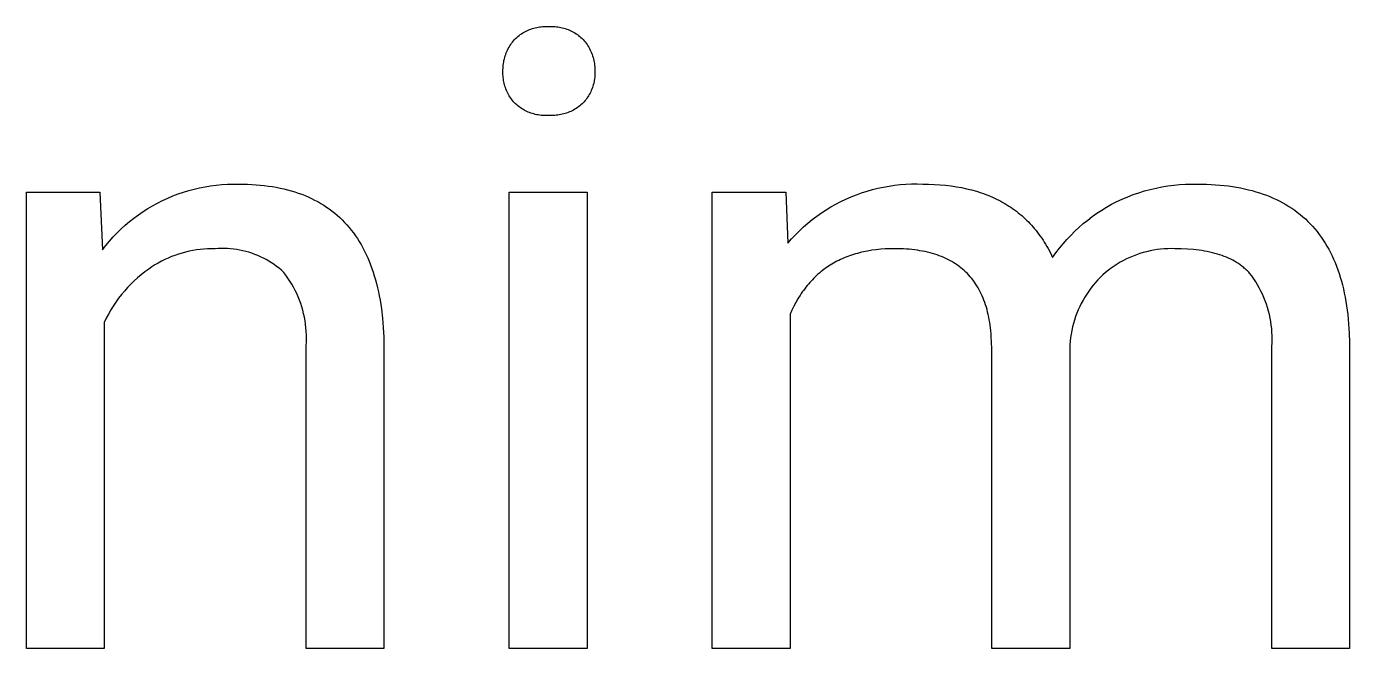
# Model space of a CAD drawing. Header units: millimetres. Extents: x -1656 to 3995, y -637 to 3312.
# Drawn here: x 3656.8 to 3744.1, y -136.2 to -95.2 of the extents above; entities that cross this region are included whole.
import ezdxf

# ---------------------------------------------------------------- set-up
doc = ezdxf.new("R2010")
doc.units = ezdxf.units.MM
doc.header["$MEASUREMENT"] = 0
doc.layers.add('Domyślny', color=7, linetype='Continuous', true_color=0x000000)

msp = doc.modelspace()

# ---------------------------------------------------------------- linework, layer by layer
at = {"layer": 'Domyślny'}
for p, q in [((3689.02, -96.037), (3689.091, -95.967)), ((3689.091, -95.967), (3689.164, -95.899)), ((3689.164, -95.899), (3689.24, -95.834)), ((3689.24, -95.834), (3689.318, -95.772)), ((3689.318, -95.772), (3689.398, -95.712)), ((3689.398, -95.712), (3689.48, -95.655)), ((3689.48, -95.655), (3689.563, -95.601)), ((3689.563, -95.601), (3689.649, -95.55)), ((3689.649, -95.55), (3689.737, -95.502)), ((3689.737, -95.502), (3689.826, -95.457)), ((3689.826, -95.457), (3689.916, -95.415)), ((3689.916, -95.415), (3690.008, -95.377)), ((3690.008, -95.377), (3690.102, -95.341)), ((3690.102, -95.341), (3690.196, -95.309)), ((3690.196, -95.309), (3690.291, -95.28)), ((3690.291, -95.28), (3690.388, -95.255)), ((3690.388, -95.255), (3690.485, -95.233)), ((3690.485, -95.233), (3690.583, -95.214)), ((3690.583, -95.214), (3690.682, -95.199)), ((3690.682, -95.199), (3690.781, -95.187)), ((3690.781, -95.187), (3690.88, -95.178)), ((3690.88, -95.178), (3690.98, -95.173)), ((3690.98, -95.173), (3691.08, -95.172)), ((3691.08, -95.172), (3691.179, -95.174)), ((3691.179, -95.174), (3691.279, -95.179)), ((3691.279, -95.179), (3691.379, -95.174)), ((3691.379, -95.174), (3691.479, -95.172)), ((3691.479, -95.172), (3691.579, -95.174)), ((3691.579, -95.174), (3691.68, -95.179)), ((3691.68, -95.179), (3691.779, -95.188)), ((3691.779, -95.188), (3691.879, -95.199)), ((3691.879, -95.199), (3691.978, -95.215)), ((3691.978, -95.215), (3692.076, -95.234)), ((3692.076, -95.234), (3692.174, -95.256)), ((3692.174, -95.256), (3692.271, -95.281)), ((3692.271, -95.281), (3692.367, -95.31)), ((3692.367, -95.31), (3692.462, -95.342)), ((3692.462, -95.342), (3692.555, -95.378)), ((3692.555, -95.378), (3692.648, -95.416)), ((3692.648, -95.416), (3692.739, -95.458)), ((3692.739, -95.458), (3692.829, -95.503)), ((3692.829, -95.503), (3692.917, -95.551)), ((3692.917, -95.551), (3693.003, -95.602)), ((3693.003, -95.602), (3693.087, -95.656)), ((3693.087, -95.656), (3693.17, -95.713)), ((3693.17, -95.713), (3693.25, -95.772)), ((3693.25, -95.772), (3693.329, -95.835)), ((3693.329, -95.835), (3693.405, -95.9)), ((3693.405, -95.9), (3693.479, -95.967)), ((3693.479, -95.967), (3693.55, -96.037)), ((3688.477, -96.919), (3688.517, -96.823)), ((3688.517, -96.823), (3688.561, -96.729)), ((3688.561, -96.729), (3688.608, -96.636)), ((3688.608, -96.636), (3688.658, -96.544)), ((3688.658, -96.544), (3688.711, -96.455)), ((3688.711, -96.455), (3688.767, -96.367)), ((3688.767, -96.367), (3688.826, -96.282)), ((3688.826, -96.282), (3688.888, -96.198)), ((3688.888, -96.198), (3688.953, -96.116)), ((3688.953, -96.116), (3689.02, -96.037)), ((3693.55, -96.037), (3693.619, -96.116)), ((3693.619, -96.116), (3693.685, -96.197)), ((3693.685, -96.197), (3693.747, -96.28)), ((3693.747, -96.28), (3693.807, -96.366)), ((3693.807, -96.366), (3693.864, -96.453)), ((3693.864, -96.453), (3693.918, -96.543)), ((3693.918, -96.543), (3693.969, -96.634)), ((3693.969, -96.634), (3694.017, -96.727)), ((3694.017, -96.727), (3694.061, -96.821)), ((3694.061, -96.821), (3694.102, -96.917)), ((3688.266, -97.828), (3688.275, -97.724)), ((3688.275, -97.724), (3688.288, -97.621)), ((3688.288, -97.621), (3688.305, -97.518)), ((3688.305, -97.518), (3688.325, -97.416)), ((3688.325, -97.416), (3688.348, -97.315)), ((3688.348, -97.315), (3688.375, -97.214)), ((3688.375, -97.214), (3688.406, -97.115)), ((3688.406, -97.115), (3688.44, -97.016)), ((3688.44, -97.016), (3688.477, -96.919)), ((3694.102, -96.917), (3694.14, -97.014)), ((3694.14, -97.014), (3694.174, -97.113)), ((3694.174, -97.113), (3694.205, -97.212)), ((3694.205, -97.212), (3694.233, -97.313)), ((3694.233, -97.313), (3694.257, -97.415)), ((3694.257, -97.415), (3694.277, -97.517)), ((3694.277, -97.517), (3694.294, -97.62)), ((3694.294, -97.62), (3694.307, -97.723)), ((3694.307, -97.723), (3694.317, -97.827)), ((3688.257, -98.036), (3688.26, -97.932)), ((3688.258, -98.14), (3688.257, -98.036)), ((3688.257, -98.238), (3688.258, -98.14)), ((3688.258, -98.337), (3688.257, -98.238)), ((3688.263, -98.435), (3688.258, -98.337)), ((3688.26, -97.932), (3688.266, -97.828)), ((3688.272, -98.533), (3688.263, -98.435)), ((3688.283, -98.631), (3688.272, -98.533)), ((3688.298, -98.728), (3688.283, -98.631)), ((3694.299, -98.632), (3694.284, -98.73)), ((3694.311, -98.534), (3694.299, -98.632)), ((3694.319, -98.436), (3694.311, -98.534)), ((3694.317, -97.827), (3694.323, -97.931)), ((3694.325, -98.337), (3694.319, -98.436)), ((3694.323, -97.931), (3694.326, -98.036)), ((3694.326, -98.036), (3694.325, -98.14)), ((3694.325, -98.14), (3694.326, -98.239)), ((3694.326, -98.239), (3694.325, -98.337)), ((3688.316, -98.825), (3688.298, -98.728)), ((3688.338, -98.921), (3688.316, -98.825)), ((3688.362, -99.017), (3688.338, -98.921)), ((3688.39, -99.111), (3688.362, -99.017)), ((3688.421, -99.205), (3688.39, -99.111)), ((3688.455, -99.297), (3688.421, -99.205)), ((3688.492, -99.388), (3688.455, -99.297)), ((3688.532, -99.478), (3688.492, -99.388)), ((3688.575, -99.567), (3688.532, -99.478)), ((3694.046, -99.48), (3694.002, -99.569)), ((3694.087, -99.39), (3694.046, -99.48)), ((3694.124, -99.299), (3694.087, -99.39)), ((3694.159, -99.207), (3694.124, -99.299)), ((3694.19, -99.113), (3694.159, -99.207)), ((3694.218, -99.019), (3694.19, -99.113)), ((3694.243, -98.923), (3694.218, -99.019)), ((3694.265, -98.827), (3694.243, -98.923)), ((3694.284, -98.73), (3694.265, -98.827)), ((3688.621, -99.654), (3688.575, -99.567)), ((3688.67, -99.739), (3688.621, -99.654)), ((3688.721, -99.823), (3688.67, -99.739)), ((3688.776, -99.905), (3688.721, -99.823)), ((3688.833, -99.985), (3688.776, -99.905)), ((3688.893, -100.063), (3688.833, -99.985)), ((3688.955, -100.14), (3688.893, -100.063)), ((3689.02, -100.214), (3688.955, -100.14)), ((3689.092, -100.282), (3689.02, -100.214)), ((3689.166, -100.348), (3689.092, -100.282)), ((3689.243, -100.411), (3689.166, -100.348)), ((3693.403, -100.348), (3693.326, -100.411)), ((3693.478, -100.282), (3693.403, -100.348)), ((3693.55, -100.214), (3693.478, -100.282)), ((3693.616, -100.14), (3693.55, -100.214)), ((3693.68, -100.064), (3693.616, -100.14)), ((3693.74, -99.986), (3693.68, -100.064)), ((3693.798, -99.907), (3693.74, -99.986)), ((3693.853, -99.825), (3693.798, -99.907)), ((3693.906, -99.741), (3693.853, -99.825)), ((3693.956, -99.656), (3693.906, -99.741)), ((3694.002, -99.569), (3693.956, -99.656)), ((3689.321, -100.472), (3689.243, -100.411)), ((3689.402, -100.53), (3689.321, -100.472)), ((3689.484, -100.585), (3689.402, -100.53)), ((3689.568, -100.637), (3689.484, -100.585)), ((3689.655, -100.686), (3689.568, -100.637)), ((3689.742, -100.733), (3689.655, -100.686)), ((3689.831, -100.776), (3689.742, -100.733)), ((3689.922, -100.817), (3689.831, -100.776)), ((3690.014, -100.854), (3689.922, -100.817)), ((3690.107, -100.888), (3690.014, -100.854)), ((3690.201, -100.919), (3690.107, -100.888)), ((3690.296, -100.947), (3690.201, -100.919)), ((3690.393, -100.972), (3690.296, -100.947)), ((3690.489, -100.993), (3690.393, -100.972)), ((3690.587, -101.011), (3690.489, -100.993)), ((3690.685, -101.025), (3690.587, -101.011)), ((3690.784, -101.037), (3690.685, -101.025)), ((3690.883, -101.044), (3690.784, -101.037)), ((3690.982, -101.049), (3690.883, -101.044)), ((3691.081, -101.05), (3690.982, -101.049)), ((3691.18, -101.048), (3691.081, -101.05)), ((3691.279, -101.042), (3691.18, -101.048)), ((3691.379, -101.048), (3691.279, -101.042)), ((3691.478, -101.05), (3691.379, -101.048)), ((3691.578, -101.048), (3691.478, -101.05)), ((3691.677, -101.044), (3691.578, -101.048)), ((3691.777, -101.036), (3691.677, -101.044)), ((3691.876, -101.024), (3691.777, -101.036)), ((3691.974, -101.01), (3691.876, -101.024)), ((3692.072, -100.992), (3691.974, -101.01)), ((3692.169, -100.97), (3692.072, -100.992)), ((3692.266, -100.946), (3692.169, -100.97)), ((3692.362, -100.918), (3692.266, -100.946)), ((3692.456, -100.887), (3692.362, -100.918)), ((3692.55, -100.853), (3692.456, -100.887)), ((3692.642, -100.816), (3692.55, -100.853)), ((3692.733, -100.775), (3692.642, -100.816)), ((3692.823, -100.732), (3692.733, -100.775)), ((3692.911, -100.686), (3692.823, -100.732)), ((3692.998, -100.636), (3692.911, -100.686)), ((3693.083, -100.584), (3692.998, -100.636)), ((3693.166, -100.529), (3693.083, -100.584)), ((3693.247, -100.471), (3693.166, -100.529)), ((3693.326, -100.411), (3693.247, -100.471)), ((3669.335, -105.637), (3669.703, -105.602)), ((3669.703, -105.602), (3670.072, -105.58)), ((3670.072, -105.58), (3670.442, -105.57)), ((3670.442, -105.57), (3670.811, -105.573)), ((3670.811, -105.573), (3671.106, -105.575)), ((3671.106, -105.575), (3671.396, -105.583)), ((3671.396, -105.583), (3671.682, -105.596)), ((3671.682, -105.596), (3671.963, -105.615)), ((3671.963, -105.615), (3672.239, -105.638)), ((3714.098, -105.651), (3714.468, -105.61)), ((3714.468, -105.61), (3714.84, -105.582)), ((3714.84, -105.582), (3715.212, -105.566)), ((3715.212, -105.566), (3715.584, -105.563)), ((3715.584, -105.563), (3715.957, -105.573)), ((3715.957, -105.573), (3716.346, -105.577)), ((3716.346, -105.577), (3716.727, -105.592)), ((3716.727, -105.592), (3717.101, -105.615)), ((3717.101, -105.615), (3717.467, -105.648)), ((3732.515, -105.64), (3732.906, -105.603)), ((3732.906, -105.603), (3733.297, -105.58)), ((3733.297, -105.58), (3733.69, -105.569)), ((3733.69, -105.569), (3734.082, -105.573)), ((3734.082, -105.573), (3734.689, -105.583)), ((3734.689, -105.583), (3734.986, -105.596)), ((3734.986, -105.596), (3735.278, -105.614)), ((3735.278, -105.614), (3735.565, -105.637)), ((3656.816, -136.219), (3656.816, -106.106)), ((3656.816, -106.106), (3661.667, -106.106)), ((3661.667, -106.106), (3661.834, -109.911)), ((3665.798, -106.656), (3666.134, -106.501)), ((3666.134, -106.501), (3666.474, -106.357)), ((3666.474, -106.357), (3666.82, -106.225)), ((3666.82, -106.225), (3667.169, -106.105)), ((3667.169, -106.105), (3667.523, -105.996)), ((3667.523, -105.996), (3667.88, -105.9)), ((3667.88, -105.9), (3668.24, -105.816)), ((3668.24, -105.816), (3668.603, -105.744)), ((3668.603, -105.744), (3668.968, -105.684)), ((3668.968, -105.684), (3669.335, -105.637)), ((3672.239, -105.638), (3672.511, -105.667)), ((3672.511, -105.667), (3672.778, -105.701)), ((3672.778, -105.701), (3673.041, -105.741)), ((3673.041, -105.741), (3673.299, -105.785)), ((3673.299, -105.785), (3673.552, -105.835)), ((3673.552, -105.835), (3673.801, -105.891)), ((3673.801, -105.891), (3674.045, -105.951)), ((3674.045, -105.951), (3674.284, -106.017)), ((3674.284, -106.017), (3674.519, -106.088)), ((3674.519, -106.088), (3674.75, -106.164)), ((3674.75, -106.164), (3674.976, -106.245)), ((3674.976, -106.245), (3675.197, -106.332)), ((3675.197, -106.332), (3675.413, -106.424)), ((3675.413, -106.424), (3675.625, -106.521)), ((3688.675, -136.219), (3688.675, -106.106)), ((3688.675, -106.106), (3693.804, -106.106)), ((3693.804, -106.106), (3693.804, -136.219)), ((3702.07, -136.219), (3702.07, -106.106)), ((3702.07, -106.106), (3706.921, -106.106)), ((3706.921, -106.106), (3707.058, -109.466)), ((3710.887, -106.566), (3711.228, -106.417)), ((3711.228, -106.417), (3711.574, -106.279)), ((3711.574, -106.279), (3711.925, -106.153)), ((3711.925, -106.153), (3712.279, -106.039)), ((3712.279, -106.039), (3712.637, -105.937)), ((3712.637, -105.937), (3712.999, -105.847)), ((3712.999, -105.847), (3713.363, -105.769)), ((3713.363, -105.769), (3713.73, -105.704)), ((3713.73, -105.704), (3714.098, -105.651)), ((3717.467, -105.648), (3717.825, -105.691)), ((3717.825, -105.691), (3718.175, -105.743)), ((3718.175, -105.743), (3718.517, -105.804)), ((3718.517, -105.804), (3718.851, -105.875)), ((3718.851, -105.875), (3719.178, -105.955)), ((3719.178, -105.955), (3719.496, -106.045)), ((3719.496, -106.045), (3719.807, -106.144)), ((3719.807, -106.144), (3719.96, -106.198)), ((3719.96, -106.198), (3720.11, -106.253)), ((3720.11, -106.253), (3720.259, -106.311)), ((3720.259, -106.311), (3720.405, -106.371)), ((3720.405, -106.371), (3720.55, -106.434)), ((3720.55, -106.434), (3720.693, -106.499)), ((3720.693, -106.499), (3720.833, -106.566)), ((3729.12, -106.563), (3729.481, -106.41)), ((3729.481, -106.41), (3729.848, -106.268)), ((3729.848, -106.268), (3730.218, -106.14)), ((3730.218, -106.14), (3730.593, -106.024)), ((3730.593, -106.024), (3730.972, -105.921)), ((3730.972, -105.921), (3731.354, -105.831)), ((3731.354, -105.831), (3731.739, -105.754)), ((3731.739, -105.754), (3732.126, -105.691)), ((3732.126, -105.691), (3732.515, -105.64)), ((3735.565, -105.637), (3735.847, -105.665)), ((3735.847, -105.665), (3736.125, -105.698)), ((3736.125, -105.698), (3736.398, -105.736)), ((3736.398, -105.736), (3736.666, -105.78)), ((3736.666, -105.78), (3736.929, -105.829)), ((3736.929, -105.829), (3737.188, -105.882)), ((3737.188, -105.882), (3737.442, -105.941)), ((3737.442, -105.941), (3737.691, -106.005)), ((3737.691, -106.005), (3737.935, -106.074)), ((3737.935, -106.074), (3738.175, -106.149)), ((3738.175, -106.149), (3738.41, -106.228)), ((3738.41, -106.228), (3738.64, -106.312)), ((3738.64, -106.312), (3738.866, -106.402)), ((3738.866, -106.402), (3739.086, -106.497)), ((3739.086, -106.497), (3739.302, -106.597)), ((3664.514, -107.388), (3664.825, -107.189)), ((3664.825, -107.189), (3665.143, -107.001)), ((3665.143, -107.001), (3665.468, -106.823)), ((3665.468, -106.823), (3665.798, -106.656)), ((3675.625, -106.521), (3675.833, -106.624)), ((3675.833, -106.624), (3676.035, -106.732)), ((3676.035, -106.732), (3676.233, -106.845)), ((3676.233, -106.845), (3676.427, -106.963)), ((3676.427, -106.963), (3676.616, -107.086)), ((3676.616, -107.086), (3676.8, -107.215)), ((3676.8, -107.215), (3676.98, -107.349)), ((3676.98, -107.349), (3677.155, -107.488)), ((3709.267, -107.48), (3709.578, -107.275)), ((3709.578, -107.275), (3709.896, -107.082)), ((3709.896, -107.082), (3710.221, -106.899)), ((3710.221, -106.899), (3710.551, -106.727)), ((3710.551, -106.727), (3710.887, -106.566)), ((3720.833, -106.566), (3720.972, -106.636)), ((3720.972, -106.636), (3721.109, -106.708)), ((3721.109, -106.708), (3721.244, -106.782)), ((3721.244, -106.782), (3721.377, -106.859)), ((3721.377, -106.859), (3721.507, -106.938)), ((3721.507, -106.938), (3721.636, -107.02)), ((3721.636, -107.02), (3721.763, -107.104)), ((3721.763, -107.104), (3721.888, -107.19)), ((3721.888, -107.19), (3722.011, -107.278)), ((3722.011, -107.278), (3722.132, -107.369)), ((3722.132, -107.369), (3722.252, -107.463)), ((3727.45, -107.499), (3727.765, -107.291)), ((3727.765, -107.291), (3728.087, -107.094)), ((3728.087, -107.094), (3728.415, -106.907)), ((3728.415, -106.907), (3728.765, -106.729)), ((3728.765, -106.729), (3729.12, -106.563)), ((3739.302, -106.597), (3739.514, -106.701)), ((3739.514, -106.701), (3739.72, -106.812)), ((3739.72, -106.812), (3739.922, -106.927)), ((3739.922, -106.927), (3740.119, -107.047)), ((3740.119, -107.047), (3740.311, -107.172)), ((3740.311, -107.172), (3740.499, -107.303)), ((3740.499, -107.303), (3740.682, -107.439)), ((3663.34, -108.287), (3663.622, -108.048)), ((3663.622, -108.048), (3663.912, -107.818)), ((3663.912, -107.818), (3664.209, -107.598)), ((3664.209, -107.598), (3664.514, -107.388)), ((3677.155, -107.488), (3677.326, -107.633)), ((3677.326, -107.633), (3677.492, -107.783)), ((3677.492, -107.783), (3677.653, -107.938)), ((3677.653, -107.938), (3677.81, -108.098)), ((3677.81, -108.098), (3677.962, -108.264)), ((3708.096, -108.398), (3708.377, -108.154)), ((3708.377, -108.154), (3708.666, -107.919)), ((3708.666, -107.919), (3708.963, -107.695)), ((3708.963, -107.695), (3709.267, -107.48)), ((3722.252, -107.463), (3722.369, -107.558)), ((3722.369, -107.558), (3722.484, -107.656)), ((3722.484, -107.656), (3722.597, -107.757)), ((3722.597, -107.757), (3722.708, -107.86)), ((3722.708, -107.86), (3722.818, -107.965)), ((3722.818, -107.965), (3722.925, -108.072)), ((3722.925, -108.072), (3723.03, -108.182)), ((3723.03, -108.182), (3723.134, -108.294)), ((3726.263, -108.431), (3726.548, -108.184)), ((3726.548, -108.184), (3726.841, -107.945)), ((3726.841, -107.945), (3727.142, -107.717)), ((3727.142, -107.717), (3727.45, -107.499)), ((3740.682, -107.439), (3740.86, -107.579)), ((3740.86, -107.579), (3741.033, -107.725)), ((3741.033, -107.725), (3741.202, -107.876)), ((3741.202, -107.876), (3741.366, -108.033)), ((3741.366, -108.033), (3741.525, -108.194)), ((3741.525, -108.194), (3741.68, -108.36)), ((3662.299, -109.336), (3662.546, -109.061)), ((3662.546, -109.061), (3662.802, -108.794)), ((3662.802, -108.794), (3663.067, -108.536)), ((3663.067, -108.536), (3663.34, -108.287)), ((3677.962, -108.264), (3678.109, -108.434)), ((3678.109, -108.434), (3678.252, -108.61)), ((3678.252, -108.61), (3678.391, -108.792)), ((3678.391, -108.792), (3678.524, -108.978)), ((3678.524, -108.978), (3678.653, -109.17)), ((3707.304, -109.186), (3707.559, -108.915)), ((3707.559, -108.915), (3707.823, -108.652)), ((3707.823, -108.652), (3708.096, -108.398)), ((3723.134, -108.294), (3723.235, -108.409)), ((3723.235, -108.409), (3723.335, -108.526)), ((3723.335, -108.526), (3723.432, -108.645)), ((3723.432, -108.645), (3723.528, -108.767)), ((3723.528, -108.767), (3723.622, -108.891)), ((3723.622, -108.891), (3723.713, -109.017)), ((3723.713, -109.017), (3723.803, -109.146)), ((3725.461, -109.23), (3725.719, -108.955)), ((3725.719, -108.955), (3725.987, -108.689)), ((3725.987, -108.689), (3726.263, -108.431)), ((3741.68, -108.36), (3741.829, -108.532)), ((3741.829, -108.532), (3741.974, -108.708)), ((3741.974, -108.708), (3742.114, -108.89)), ((3742.114, -108.89), (3742.25, -109.077)), ((3742.25, -109.077), (3742.381, -109.269)), ((3661.834, -109.911), (3662.062, -109.62)), ((3662.062, -109.62), (3662.299, -109.336)), ((3667.798, -109.954), (3667.557, -110.002)), ((3668.04, -109.915), (3667.798, -109.954)), ((3668.283, -109.883), (3668.04, -109.915)), ((3668.527, -109.859), (3668.283, -109.883)), ((3668.772, -109.843), (3668.527, -109.859)), ((3669.017, -109.836), (3668.772, -109.843)), ((3669.262, -109.836), (3669.017, -109.836)), ((3669.467, -109.823), (3669.262, -109.836)), ((3669.673, -109.816), (3669.467, -109.823)), ((3669.878, -109.816), (3669.673, -109.816)), ((3670.084, -109.824), (3669.878, -109.816)), ((3670.289, -109.839), (3670.084, -109.824)), ((3670.493, -109.861), (3670.289, -109.839)), ((3670.696, -109.89), (3670.493, -109.861)), ((3670.899, -109.926), (3670.696, -109.89)), ((3671.1, -109.969), (3670.899, -109.926)), ((3671.299, -110.019), (3671.1, -109.969)), ((3678.653, -109.17), (3678.778, -109.367)), ((3678.778, -109.367), (3678.898, -109.57)), ((3678.898, -109.57), (3679.013, -109.777)), ((3679.013, -109.777), (3679.124, -109.99)), ((3679.124, -109.99), (3679.23, -110.208)), ((3707.058, -109.466), (3707.304, -109.186)), ((3712.32, -109.989), (3712.046, -110.044)), ((3712.601, -109.942), (3712.32, -109.989)), ((3712.889, -109.904), (3712.601, -109.942)), ((3713.182, -109.875), (3712.889, -109.904)), ((3713.482, -109.853), (3713.182, -109.875)), ((3713.787, -109.841), (3713.482, -109.853)), ((3714.099, -109.836), (3713.787, -109.841)), ((3714.493, -109.843), (3714.099, -109.836)), ((3714.686, -109.851), (3714.493, -109.843)), ((3714.875, -109.862), (3714.686, -109.851)), ((3715.061, -109.877), (3714.875, -109.862)), ((3715.244, -109.894), (3715.061, -109.877)), ((3715.424, -109.915), (3715.244, -109.894)), ((3715.6, -109.939), (3715.424, -109.915)), ((3715.774, -109.967), (3715.6, -109.939)), ((3715.944, -109.997), (3715.774, -109.967)), ((3716.112, -110.031), (3715.944, -109.997)), ((3723.803, -109.146), (3723.891, -109.277)), ((3723.891, -109.277), (3723.976, -109.411)), ((3723.976, -109.411), (3724.06, -109.546)), ((3724.06, -109.546), (3724.142, -109.685)), ((3724.142, -109.685), (3724.222, -109.825)), ((3724.222, -109.825), (3724.376, -110.113)), ((3724.742, -110.104), (3724.972, -109.805)), ((3724.972, -109.805), (3725.211, -109.513)), ((3725.211, -109.513), (3725.461, -109.23)), ((3730.954, -109.98), (3730.725, -110.032)), ((3731.184, -109.935), (3730.954, -109.98)), ((3731.416, -109.898), (3731.184, -109.935)), ((3731.649, -109.87), (3731.416, -109.898)), ((3731.883, -109.849), (3731.649, -109.87)), ((3732.118, -109.837), (3731.883, -109.849)), ((3732.352, -109.833), (3732.118, -109.837)), ((3732.587, -109.836), (3732.352, -109.833)), ((3733.013, -109.843), (3732.587, -109.836)), ((3733.422, -109.862), (3733.013, -109.843)), ((3733.816, -109.893), (3733.422, -109.862)), ((3734.007, -109.913), (3733.816, -109.893)), ((3734.195, -109.937), (3734.007, -109.913)), ((3734.378, -109.963), (3734.195, -109.937)), ((3734.558, -109.993), (3734.378, -109.963)), ((3734.733, -110.026), (3734.558, -109.993)), ((3742.381, -109.269), (3742.507, -109.466)), ((3742.507, -109.466), (3742.628, -109.668)), ((3742.628, -109.668), (3742.744, -109.876)), ((3742.744, -109.876), (3742.856, -110.088)), ((3665.502, -110.784), (3665.29, -110.908)), ((3665.717, -110.668), (3665.502, -110.784)), ((3665.937, -110.558), (3665.717, -110.668)), ((3666.16, -110.456), (3665.937, -110.558)), ((3666.386, -110.361), (3666.16, -110.456)), ((3666.615, -110.274), (3666.386, -110.361)), ((3666.847, -110.194), (3666.615, -110.274)), ((3667.082, -110.122), (3666.847, -110.194)), ((3667.318, -110.058), (3667.082, -110.122)), ((3667.557, -110.002), (3667.318, -110.058)), ((3671.497, -110.075), (3671.299, -110.019)), ((3671.692, -110.139), (3671.497, -110.075)), ((3671.885, -110.21), (3671.692, -110.139)), ((3672.075, -110.287), (3671.885, -110.21)), ((3672.263, -110.37), (3672.075, -110.287)), ((3672.448, -110.46), (3672.263, -110.37)), ((3672.629, -110.557), (3672.448, -110.46)), ((3672.807, -110.66), (3672.629, -110.557)), ((3672.982, -110.769), (3672.807, -110.66)), ((3673.152, -110.883), (3672.982, -110.769)), ((3679.23, -110.208), (3679.332, -110.432)), ((3679.332, -110.432), (3679.429, -110.66)), ((3679.429, -110.66), (3679.521, -110.894)), ((3709.962, -110.852), (3709.853, -110.918)), ((3710.072, -110.787), (3709.962, -110.852)), ((3710.184, -110.725), (3710.072, -110.787)), ((3710.297, -110.665), (3710.184, -110.725)), ((3710.412, -110.606), (3710.297, -110.665)), ((3710.528, -110.551), (3710.412, -110.606)), ((3710.646, -110.497), (3710.528, -110.551)), ((3710.766, -110.445), (3710.646, -110.497)), ((3710.887, -110.395), (3710.766, -110.445)), ((3711.009, -110.348), (3710.887, -110.395)), ((3711.133, -110.302), (3711.009, -110.348)), ((3711.259, -110.259), (3711.133, -110.302)), ((3711.386, -110.218), (3711.259, -110.259)), ((3711.515, -110.179), (3711.386, -110.218)), ((3711.645, -110.142), (3711.515, -110.179)), ((3711.777, -110.107), (3711.645, -110.142)), ((3711.911, -110.074), (3711.777, -110.107)), ((3712.046, -110.044), (3711.911, -110.074)), ((3716.276, -110.068), (3716.112, -110.031)), ((3716.437, -110.108), (3716.276, -110.068)), ((3716.595, -110.152), (3716.437, -110.108)), ((3716.75, -110.198), (3716.595, -110.152)), ((3716.901, -110.248), (3716.75, -110.198)), ((3717.05, -110.301), (3716.901, -110.248)), ((3717.195, -110.358), (3717.05, -110.301)), ((3717.337, -110.417), (3717.195, -110.358)), ((3717.477, -110.48), (3717.337, -110.417)), ((3717.613, -110.546), (3717.477, -110.48)), ((3717.746, -110.615), (3717.613, -110.546)), ((3717.875, -110.687), (3717.746, -110.615)), ((3718.002, -110.763), (3717.875, -110.687)), ((3718.125, -110.842), (3718.002, -110.763)), ((3718.246, -110.924), (3718.125, -110.842)), ((3724.376, -110.113), (3724.522, -110.411)), ((3724.522, -110.411), (3724.742, -110.104)), ((3728.786, -110.851), (3728.588, -110.979)), ((3728.987, -110.731), (3728.786, -110.851)), ((3729.193, -110.618), (3728.987, -110.731)), ((3729.402, -110.511), (3729.193, -110.618)), ((3729.615, -110.413), (3729.402, -110.511)), ((3729.832, -110.321), (3729.615, -110.413)), ((3730.051, -110.237), (3729.832, -110.321)), ((3730.273, -110.161), (3730.051, -110.237)), ((3730.498, -110.093), (3730.273, -110.161)), ((3730.725, -110.032), (3730.498, -110.093)), ((3734.905, -110.062), (3734.733, -110.026)), ((3735.073, -110.101), (3734.905, -110.062)), ((3735.236, -110.144), (3735.073, -110.101)), ((3735.396, -110.189), (3735.236, -110.144)), ((3735.552, -110.238), (3735.396, -110.189)), ((3735.705, -110.29), (3735.552, -110.238)), ((3735.853, -110.344), (3735.705, -110.29)), ((3735.997, -110.402), (3735.853, -110.344)), ((3736.138, -110.464), (3735.997, -110.402)), ((3736.274, -110.528), (3736.138, -110.464)), ((3736.407, -110.595), (3736.274, -110.528)), ((3736.536, -110.666), (3736.407, -110.595)), ((3736.661, -110.739), (3736.536, -110.666)), ((3736.782, -110.816), (3736.661, -110.739)), ((3736.899, -110.896), (3736.782, -110.816)), ((3742.856, -110.088), (3742.963, -110.306)), ((3742.963, -110.306), (3743.066, -110.528)), ((3743.066, -110.528), (3743.163, -110.756)), ((3743.163, -110.756), (3743.256, -110.989)), ((3664.39, -111.553), (3664.154, -111.753)), ((3664.632, -111.361), (3664.39, -111.553)), ((3664.88, -111.177), (3664.632, -111.361)), ((3665.083, -111.039), (3664.88, -111.177)), ((3665.29, -110.908), (3665.083, -111.039)), ((3673.318, -111.004), (3673.152, -110.883)), ((3673.48, -111.131), (3673.318, -111.004)), ((3673.638, -111.263), (3673.48, -111.131)), ((3673.791, -111.4), (3673.638, -111.263)), ((3673.933, -111.587), (3673.791, -111.4)), ((3674.069, -111.778), (3673.933, -111.587)), ((3679.521, -110.894), (3679.609, -111.133)), ((3679.609, -111.133), (3679.692, -111.378)), ((3679.692, -111.378), (3679.77, -111.627)), ((3679.77, -111.627), (3679.844, -111.882)), ((3708.853, -111.7), (3708.762, -111.789)), ((3708.946, -111.612), (3708.853, -111.7)), ((3709.041, -111.526), (3708.946, -111.612)), ((3709.137, -111.443), (3709.041, -111.526)), ((3709.234, -111.362), (3709.137, -111.443)), ((3709.334, -111.282), (3709.234, -111.362)), ((3709.435, -111.205), (3709.334, -111.282)), ((3709.537, -111.13), (3709.435, -111.205)), ((3709.641, -111.057), (3709.537, -111.13)), ((3709.746, -110.987), (3709.641, -111.057)), ((3709.853, -110.918), (3709.746, -110.987)), ((3718.363, -111.009), (3718.246, -110.924)), ((3718.477, -111.097), (3718.363, -111.009)), ((3718.588, -111.189), (3718.477, -111.097)), ((3718.696, -111.284), (3718.588, -111.189)), ((3718.801, -111.382), (3718.696, -111.284)), ((3718.903, -111.483), (3718.801, -111.382)), ((3719.001, -111.588), (3718.903, -111.483)), ((3719.096, -111.696), (3719.001, -111.588)), ((3719.189, -111.807), (3719.096, -111.696)), ((3727.676, -111.72), (3727.511, -111.891)), ((3727.847, -111.554), (3727.676, -111.72)), ((3728.024, -111.401), (3727.847, -111.554)), ((3728.207, -111.254), (3728.024, -111.401)), ((3728.395, -111.113), (3728.207, -111.254)), ((3728.588, -110.979), (3728.395, -111.113)), ((3737.012, -110.979), (3736.899, -110.896)), ((3737.067, -111.022), (3737.012, -110.979)), ((3737.121, -111.065), (3737.067, -111.022)), ((3737.174, -111.11), (3737.121, -111.065)), ((3737.227, -111.155), (3737.174, -111.11)), ((3737.278, -111.201), (3737.227, -111.155)), ((3737.328, -111.247), (3737.278, -111.201)), ((3737.377, -111.295), (3737.328, -111.247)), ((3737.426, -111.343), (3737.377, -111.295)), ((3737.473, -111.392), (3737.426, -111.343)), ((3737.519, -111.442), (3737.473, -111.392)), ((3737.662, -111.629), (3737.519, -111.442)), ((3737.798, -111.822), (3737.662, -111.629)), ((3743.256, -110.989), (3743.344, -111.227)), ((3743.344, -111.227), (3743.428, -111.47)), ((3743.428, -111.47), (3743.506, -111.719)), ((3743.506, -111.719), (3743.58, -111.972)), ((3663.492, -112.4), (3663.286, -112.631)), ((3663.705, -112.177), (3663.492, -112.4)), ((3663.926, -111.962), (3663.705, -112.177)), ((3664.154, -111.753), (3663.926, -111.962)), ((3674.199, -111.974), (3674.069, -111.778)), ((3674.321, -112.175), (3674.199, -111.974)), ((3674.437, -112.379), (3674.321, -112.175)), ((3674.547, -112.587), (3674.437, -112.379)), ((3674.649, -112.798), (3674.547, -112.587)), ((3679.844, -111.882), (3679.913, -112.142)), ((3679.913, -112.142), (3679.978, -112.408)), ((3679.978, -112.408), (3680.038, -112.678)), ((3708.086, -112.584), (3708.008, -112.693)), ((3708.165, -112.477), (3708.086, -112.584)), ((3708.245, -112.372), (3708.165, -112.477)), ((3708.327, -112.27), (3708.245, -112.372)), ((3708.411, -112.17), (3708.327, -112.27)), ((3708.496, -112.071), (3708.411, -112.17)), ((3708.583, -111.975), (3708.496, -112.071)), ((3708.672, -111.881), (3708.583, -111.975)), ((3708.762, -111.789), (3708.672, -111.881)), ((3719.278, -111.921), (3719.189, -111.807)), ((3719.364, -112.038), (3719.278, -111.921)), ((3719.447, -112.159), (3719.364, -112.038)), ((3719.526, -112.283), (3719.447, -112.159)), ((3719.603, -112.41), (3719.526, -112.283)), ((3719.676, -112.54), (3719.603, -112.41)), ((3719.747, -112.673), (3719.676, -112.54)), ((3727.053, -112.438), (3726.913, -112.63)), ((3727.199, -112.251), (3727.053, -112.438)), ((3727.352, -112.068), (3727.199, -112.251)), ((3727.511, -111.891), (3727.352, -112.068)), ((3737.927, -112.018), (3737.798, -111.822)), ((3738.049, -112.22), (3737.927, -112.018)), ((3738.165, -112.425), (3738.049, -112.22)), ((3738.274, -112.633), (3738.165, -112.425)), ((3743.58, -111.972), (3743.649, -112.231)), ((3743.649, -112.231), (3743.714, -112.494)), ((3743.714, -112.494), (3743.773, -112.763)), ((3662.716, -113.361), (3662.544, -113.618)), ((3662.898, -113.111), (3662.716, -113.361)), ((3663.088, -112.868), (3662.898, -113.111)), ((3663.286, -112.631), (3663.088, -112.868)), ((3674.744, -113.013), (3674.649, -112.798)), ((3674.831, -113.231), (3674.744, -113.013)), ((3674.911, -113.452), (3674.831, -113.231)), ((3674.984, -113.675), (3674.911, -113.452)), ((3680.038, -112.678), (3680.094, -112.954)), ((3680.094, -112.954), (3680.145, -113.235)), ((3680.145, -113.235), (3680.191, -113.522)), ((3707.576, -113.39), (3707.444, -113.639)), ((3707.714, -113.149), (3707.576, -113.39)), ((3707.785, -113.032), (3707.714, -113.149)), ((3707.858, -112.916), (3707.785, -113.032)), ((3707.932, -112.803), (3707.858, -112.916)), ((3708.008, -112.693), (3707.932, -112.803)), ((3719.814, -112.81), (3719.747, -112.673)), ((3719.878, -112.95), (3719.814, -112.81)), ((3719.939, -113.093), (3719.878, -112.95)), ((3719.997, -113.24), (3719.939, -113.093)), ((3720.052, -113.389), (3719.997, -113.24)), ((3720.103, -113.542), (3720.052, -113.389)), ((3726.42, -113.443), (3726.315, -113.657)), ((3726.533, -113.234), (3726.42, -113.443)), ((3726.653, -113.028), (3726.533, -113.234)), ((3726.779, -112.827), (3726.653, -113.028)), ((3726.913, -112.63), (3726.779, -112.827)), ((3738.375, -112.846), (3738.274, -112.633)), ((3738.47, -113.062), (3738.375, -112.846)), ((3738.557, -113.28), (3738.47, -113.062)), ((3738.636, -113.502), (3738.557, -113.28)), ((3743.773, -112.763), (3743.828, -113.037)), ((3743.828, -113.037), (3743.878, -113.316)), ((3743.878, -113.316), (3743.924, -113.6)), ((3662.225, -114.146), (3662.079, -114.419)), ((3662.38, -113.879), (3662.225, -114.146)), ((3662.544, -113.618), (3662.38, -113.879)), ((3675.049, -113.901), (3674.984, -113.675)), ((3675.107, -114.129), (3675.049, -113.901)), ((3675.157, -114.358), (3675.107, -114.129)), ((3675.199, -114.589), (3675.157, -114.358)), ((3680.191, -113.522), (3680.233, -113.814)), ((3680.233, -113.814), (3680.302, -114.413)), ((3707.319, -113.897), (3707.2, -114.163)), ((3707.2, -114.163), (3707.2, -136.219)), ((3707.444, -113.639), (3707.319, -113.897)), ((3720.152, -113.698), (3720.103, -113.542)), ((3720.197, -113.857), (3720.152, -113.698)), ((3720.239, -114.02), (3720.197, -113.857)), ((3720.278, -114.185), (3720.239, -114.02)), ((3720.314, -114.354), (3720.278, -114.185)), ((3720.347, -114.526), (3720.314, -114.354)), ((3726.043, -114.316), (3725.967, -114.542)), ((3726.126, -114.093), (3726.043, -114.316)), ((3726.217, -113.873), (3726.126, -114.093)), ((3726.315, -113.657), (3726.217, -113.873)), ((3738.708, -113.726), (3738.636, -113.502)), ((3738.773, -113.953), (3738.708, -113.726)), ((3738.83, -114.181), (3738.773, -113.953)), ((3738.879, -114.411), (3738.83, -114.181)), ((3743.924, -113.6), (3743.965, -113.889)), ((3743.965, -113.889), (3744.001, -114.184)), ((3744.001, -114.184), (3744.058, -114.788)), ((3662.079, -114.419), (3661.942, -114.696)), ((3661.942, -114.696), (3661.942, -136.219)), ((3675.234, -114.822), (3675.199, -114.589)), ((3675.26, -115.055), (3675.234, -114.822)), ((3675.279, -115.289), (3675.26, -115.055)), ((3680.302, -114.413), (3680.354, -115.033)), ((3680.354, -115.033), (3680.386, -115.674)), ((3720.377, -114.701), (3720.347, -114.526)), ((3720.403, -114.88), (3720.377, -114.701)), ((3720.427, -115.062), (3720.403, -114.88)), ((3720.447, -115.247), (3720.427, -115.062)), ((3725.787, -115.232), (3725.743, -115.466)), ((3725.839, -115), (3725.787, -115.232)), ((3725.899, -114.77), (3725.839, -115)), ((3725.967, -114.542), (3725.899, -114.77)), ((3738.92, -114.643), (3738.879, -114.411)), ((3738.953, -114.876), (3738.92, -114.643)), ((3738.979, -115.11), (3738.953, -114.876)), ((3738.996, -115.345), (3738.979, -115.11)), ((3744.058, -114.788), (3744.097, -115.412)), ((3675.275, -116.228), (3675.288, -115.994)), ((3675.29, -115.524), (3675.279, -115.289)), ((3675.288, -115.994), (3675.293, -115.759)), ((3675.293, -115.759), (3675.29, -115.524)), ((3680.386, -115.674), (3680.401, -116.336)), ((3720.464, -115.435), (3720.447, -115.247)), ((3720.479, -115.626), (3720.464, -115.435)), ((3720.497, -116.019), (3720.479, -115.626)), ((3720.504, -116.424), (3720.497, -116.019)), ((3725.679, -115.937), (3725.658, -116.174)), ((3725.707, -115.701), (3725.679, -115.937)), ((3725.743, -115.466), (3725.707, -115.701)), ((3738.987, -116.286), (3739.001, -116.051)), ((3739.006, -115.581), (3738.996, -115.345)), ((3739.001, -116.051), (3739.008, -115.816)), ((3739.008, -115.816), (3739.006, -115.581)), ((3744.097, -115.412), (3744.117, -116.057)), ((3744.117, -116.057), (3744.117, -136.219)), ((3675.275, -136.219), (3675.275, -116.228)), ((3680.401, -116.336), (3680.401, -136.219)), ((3720.504, -136.219), (3720.504, -116.424)), ((3725.658, -116.174), (3725.658, -136.219)), ((3738.987, -136.219), (3738.987, -116.286)), ((3661.942, -136.219), (3656.816, -136.219)), ((3680.401, -136.219), (3675.275, -136.219)), ((3693.804, -136.219), (3688.675, -136.219)), ((3707.2, -136.219), (3702.07, -136.219)), ((3725.658, -136.219), (3720.504, -136.219)), ((3744.117, -136.219), (3738.987, -136.219))]:
    msp.add_line(p, q, dxfattribs=at)

doc.saveas('drawing.dxf')
